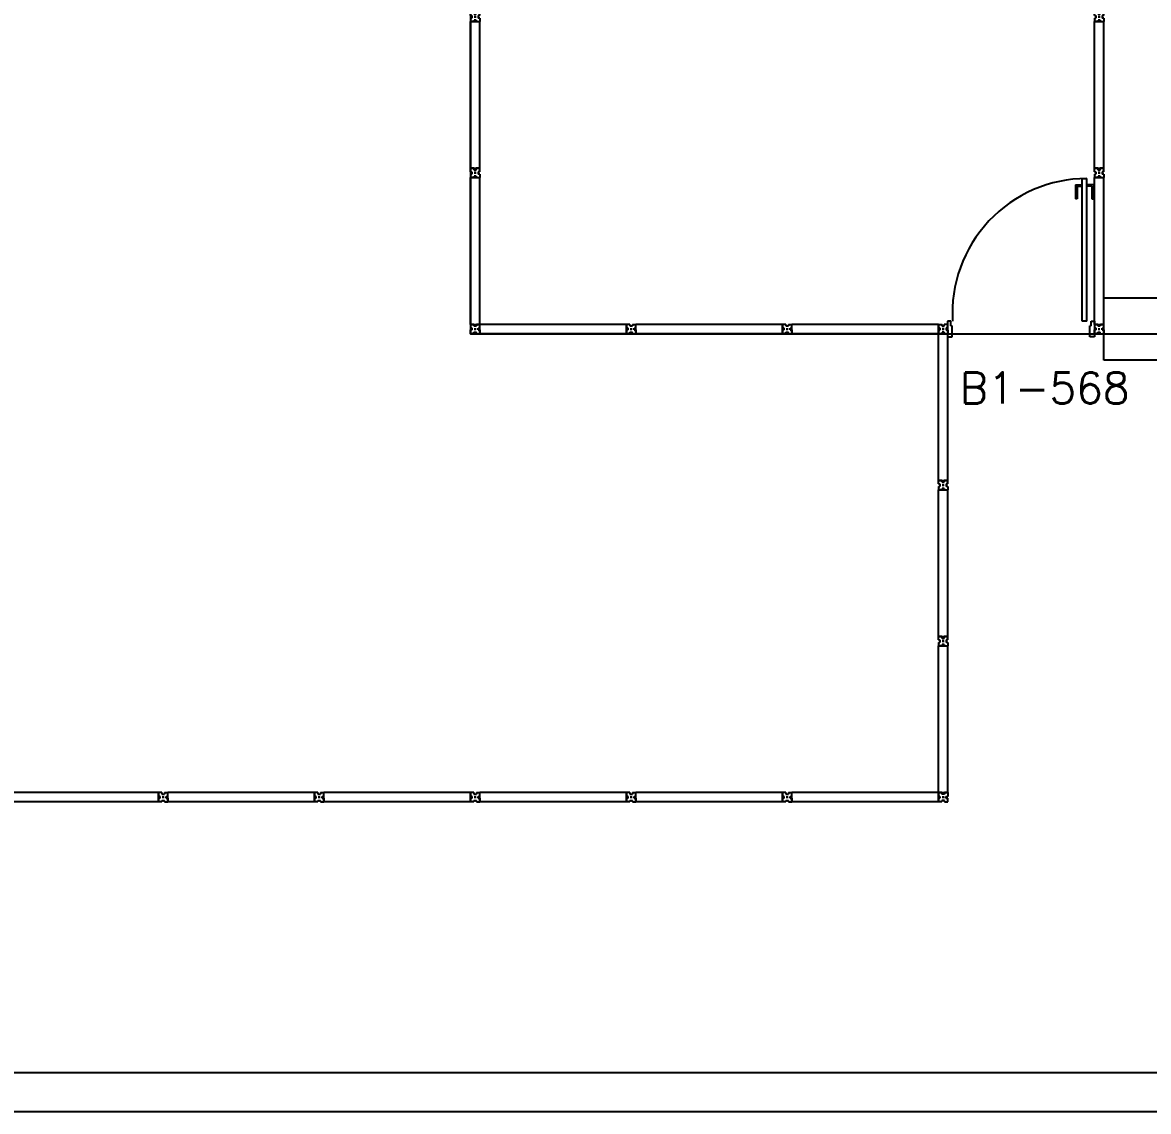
# Model space of a CAD drawing. Header units: millimetres. Extents: x 2308 to 2568, y 1142 to 1238.
# Drawn here: x 2417.63 to 2424.85, y 1211.99 to 1218.97 of the extents above; entities that cross this region are included whole.
import ezdxf

# ---------------------------------------------------------------- set-up
doc = ezdxf.new("R2010")
doc.units = ezdxf.units.MM
for name, color, linetype in [('1', 1, 'Continuous'), ('ALV', 2, 'Continuous'), ('CENTRO_DE_CUSTO', 1, 'Continuous'), ('DIV', 2, 'Continuous'), ('TEXTO-ENDEREÇO', 2, 'Continuous')]:
    doc.layers.add(name, color=color, linetype=linetype)
doc.styles.add('UNB-100-1', font='simplex.shx', dxfattribs={"height": 0.2})

# ---------------------------------------------------------------- blocks, each defined once
blk = doc.blocks.new('DIVMT-SLN')
for p, q in [((-0.03, 0.03), (-0.03, 0.006)), ((-0.008, 0.03), (-0.03, 0.03)), ((-0.0185, 0.006), (-0.03, 0.006)), ((-0.0185, -0.006), (-0.0185, 0.006)), ((-0.008, 0.03), (-0.008, 0.02)), ((-0.008, 0.02), (0.008, 0.02)), ((-0.0051, 0), (0.0051, 0)), ((0.0051, 0), (-0.0051, 0)), ((-0.0051, 0), (0.0051, 0)), ((0, -0.0051), (0, 0.0051)), ((0, 0.0051), (0, -0.0051)), ((0.008, 0.03), (0.008, 0.02)), ((0.008, 0.03), (0.03, 0.03)), ((0.0205, 0.006), (0.03, 0.006)), ((0.0205, -0.006), (0.0205, 0.006)), ((0.0205, 0.006), (0.0205, -0.006)), ((0.0205, 0.006), (0.03, 0.006)), ((0.97, 0.03), (0.03, 0.03)), ((0.03, 0.006), (0.03, 0.03)), ((0.03, -0.03), (0.03, 0.03)), ((0.03, -0.005), (0.03, 0.005)), ((0.97, -0.03), (0.97, 0.03)), ((0.97, 0.03), (0.97, 0.009)), ((0.97, 0.009), (0.97, 0.027)), ((0.9795, 0.006), (0.97, 0.006)), ((0.97, -0.005), (0.97, 0.005)), ((0.9795, 0.006), (0.9795, -0.006)), ((1.0051, 0), (0.9949, 0)), ((1, 0.0051), (1, -0.0051)), ((-0.0185, -0.006), (-0.03, -0.006)), ((-0.03, -0.03), (-0.03, -0.006)), ((-0.008, -0.03), (-0.03, -0.03)), ((-0.008, -0.03), (-0.008, -0.02)), ((-0.008, -0.02), (0.008, -0.02)), ((0.008, -0.03), (0.008, -0.02)), ((0.008, -0.03), (0.03, -0.03)), ((0.0205, -0.006), (0.03, -0.006)), ((0.0205, -0.006), (0.03, -0.006)), ((0.03, -0.006), (0.03, -0.03)), ((0.97, -0.03), (0.03, -0.03)), ((0.9795, -0.006), (0.97, -0.006)), ((0.97, -0.009), (0.97, -0.027))]:
    blk.add_line(p, q)
blk = doc.blocks.new('MTT-SLN')
for p, q in [((-0.008, 0.03), (-0.03, 0.03)), ((-0.03, 0.03), (-0.03, 0.006)), ((-0.0185, 0.006), (-0.03, 0.006)), ((-0.0185, -0.006), (-0.0185, 0.006)), ((-0.008, 0.03), (-0.008, 0.02)), ((-0.008, 0.02), (0.008, 0.02)), ((-0.0051, 0), (0.0051, 0)), ((0, -0.0051), (0, 0.0051)), ((0.008, 0.03), (0.03, 0.03)), ((0.008, 0.03), (0.008, 0.02)), ((0.0205, -0.006), (0.0205, 0.006)), ((0.0205, 0.006), (0.03, 0.006)), ((0.03, 0.006), (0.03, 0.03)), ((-0.03, -0.03), (-0.03, -0.006)), ((-0.0185, -0.006), (-0.03, -0.006)), ((-0.008, -0.03), (-0.03, -0.03)), ((-0.008, -0.02), (0.008, -0.02)), ((-0.008, -0.03), (-0.008, -0.02)), ((0.008, -0.03), (0.008, -0.02)), ((0.008, -0.03), (0.03, -0.03)), ((0.0205, -0.006), (0.03, -0.006)), ((0.03, -0.006), (0.03, -0.03))]:
    blk.add_line(p, q)
blk = doc.blocks.new('PDV2D-SLN')
at = {"layer": 'DIV'}
for p, q in [((0.0299, 0.05), (0.0599, 0.05)), ((0.0299, 0.035), (0.0299, 0.05)), ((0.0299, -0.035), (0.0299, 0.035)), ((0.0599, 0.05), (0.0599, -0.0199)), ((0.9412, 0.05), (0.9412, -0.0199)), ((0.9712, 0.05), (0.9412, 0.05)), ((0.9712, 0.035), (0.9712, 0.05)), ((0.9712, -0.035), (0.9712, 0.035)), ((0.0299, -0.05), (0.0299, -0.0347)), ((0.05, -0.05), (0.0299, -0.05)), ((0.05, -0.0199), (0.0599, -0.0199)), ((0.05, -0.0199), (0.05, -0.05)), ((0.0787, -0.0505), (0.1087, -0.0505)), ((0.0787, -0.0505), (0.0787, -0.9647)), ((0.1087, -0.0505), (0.1087, -0.9647)), ((0.9512, -0.0199), (0.9412, -0.0199)), ((0.9512, -0.0199), (0.9512, -0.05)), ((0.9512, -0.05), (0.9712, -0.05)), ((0.9712, -0.05), (0.9712, -0.0347)), ((0.1087, -0.9647), (0.0787, -0.9647))]:
    blk.add_line(p, q, dxfattribs=at)
at = {"layer": 'DIV', "color": 1}
for p, q in [((0.0362, -0.9247), (0.0362, -0.8347)), ((0.0462, -0.8347), (0.0364, -0.8347)), ((0.0462, -0.9147), (0.0462, -0.8347)), ((0.1409, -0.9147), (0.1409, -0.8347)), ((0.1409, -0.8347), (0.1507, -0.8347)), ((0.1509, -0.9247), (0.1509, -0.8347)), ((0.0362, -0.9247), (0.0763, -0.9247)), ((0.0462, -0.9147), (0.0763, -0.9147)), ((0.1409, -0.9147), (0.1108, -0.9147)), ((0.1509, -0.9247), (0.1108, -0.9247))]:
    blk.add_line(p, q, dxfattribs=at)
blk.add_arc((0.0764, -0.1004), 0.8643, 270.15639, 3.34503, dxfattribs=at)

msp = doc.modelspace()

# ---------------------------------------------------------------- linework, layer by layer
at = {"layer": 'ALV'}
for p, q in [((2324.4718, 1212.2448), (2546.4313, 1212.2448)), ((2324.4718, 1211.9948), (2546.4813, 1211.9948))]:
    msp.add_line(p, q, dxfattribs=at)
at = {"layer": 'CENTRO_DE_CUSTO'}
msp.add_lwpolyline([(2420.5018, 1227.0063), (2420.5013, 1216.9776), (2432.5013, 1216.9776), (2432.5013, 1213.9776), (2456.4576, 1213.9776), (2456.4576, 1227.0063), (2420.5018, 1227.0063)], dxfattribs=at)
at = {"layer": 'DIV'}
for p, q in [((2419.5233, 1214.0376), (2419.5013, 1214.0376)), ((2419.5013, 1214.0376), (2419.5013, 1214.0136)), ((2419.5128, 1214.0136), (2419.5013, 1214.0136)), ((2419.5013, 1213.9776), (2419.5013, 1214.0016)), ((2419.5128, 1214.0016), (2419.5013, 1214.0016)), ((2419.5128, 1214.0016), (2419.5128, 1214.0136)), ((2419.5233, 1214.0376), (2419.5233, 1214.0276)), ((2419.5233, 1214.0276), (2419.5393, 1214.0276)), ((2419.5262, 1214.0076), (2419.5364, 1214.0076)), ((2419.5364, 1214.0076), (2419.5262, 1214.0076)), ((2419.5262, 1214.0076), (2419.5364, 1214.0076)), ((2419.5313, 1214.0127), (2419.5313, 1214.0025)), ((2419.5313, 1214.0025), (2419.5313, 1214.0127)), ((2419.5393, 1214.0376), (2419.5613, 1214.0376)), ((2419.5393, 1214.0376), (2419.5393, 1214.0276)), ((2419.5518, 1214.0136), (2419.5613, 1214.0136)), ((2419.5518, 1214.0136), (2419.5518, 1214.0016)), ((2419.5518, 1214.0016), (2419.5518, 1214.0136)), ((2419.5518, 1214.0136), (2419.5613, 1214.0136)), ((2419.5518, 1214.0016), (2419.5613, 1214.0016)), ((2419.5518, 1214.0016), (2419.5613, 1214.0016)), ((2419.5613, 1213.9776), (2419.5613, 1214.0376)), ((2419.5613, 1214.0136), (2419.5613, 1214.0376)), ((2419.5613, 1214.0026), (2419.5613, 1214.0126)), ((2419.5613, 1214.0016), (2419.5613, 1213.9776)), ((2419.5233, 1213.9776), (2419.5013, 1213.9776)), ((2419.5233, 1213.9876), (2419.5393, 1213.9876)), ((2419.5233, 1213.9776), (2419.5233, 1213.9876)), ((2419.5393, 1213.9776), (2419.5393, 1213.9876)), ((2419.5393, 1213.9776), (2419.5613, 1213.9776))]:
    msp.add_line(p, q, dxfattribs=at)
msp.add_lwpolyline([(2424.5613, 1216.8076), (2424.5613, 1217.2076), (2425.5013, 1217.2076), (2425.5013, 1216.8076), (2424.5613, 1216.8076)], close=True, dxfattribs=at)

# ---------------------------------------------------------------- block references
at = {"layer": '1', "rotation": 180}
msp.add_blockref('PDV2D-SLN', (2424.5313, 1217.0076), dxfattribs=at)
at = {"layer": 'DIV', "rotation": 270}
for p in [(2420.5313, 1219.0076), (2424.5313, 1219.0076), (2420.5313, 1218.0076), (2424.5313, 1218.0076), (2423.5313, 1217.0076), (2423.5313, 1216.0076), (2423.5313, 1215.0076)]:
    msp.add_blockref('DIVMT-SLN', p, dxfattribs=at)
at = {"layer": 'DIV'}
for name, p in [('DIVMT-SLN', (2420.5313, 1217.0076)), ('DIVMT-SLN', (2421.5313, 1217.0076)), ('DIVMT-SLN', (2422.5313, 1217.0076)), ('MTT-SLN', (2424.5313, 1217.0076)), ('DIVMT-SLN', (2417.5313, 1214.0076)), ('DIVMT-SLN', (2418.5313, 1214.0076)), ('DIVMT-SLN', (2419.5313, 1214.0076)), ('DIVMT-SLN', (2420.5313, 1214.0076)), ('DIVMT-SLN', (2421.5313, 1214.0076)), ('DIVMT-SLN', (2422.5313, 1214.0076))]:
    msp.add_blockref(name, p, dxfattribs=at)
at = {"layer": 'DIV', "xscale": -1}
msp.add_blockref('MTT-SLN', (2423.5313, 1214.0076), dxfattribs=at)

# ---------------------------------------------------------------- texts
at = {"layer": 'TEXTO-ENDEREÇO', "style": 'UNB-100-1'}
msp.add_text('B1-568', height=0.2, dxfattribs=at).set_placement((2423.6388, 1216.5303))

doc.saveas('drawing.dxf')
